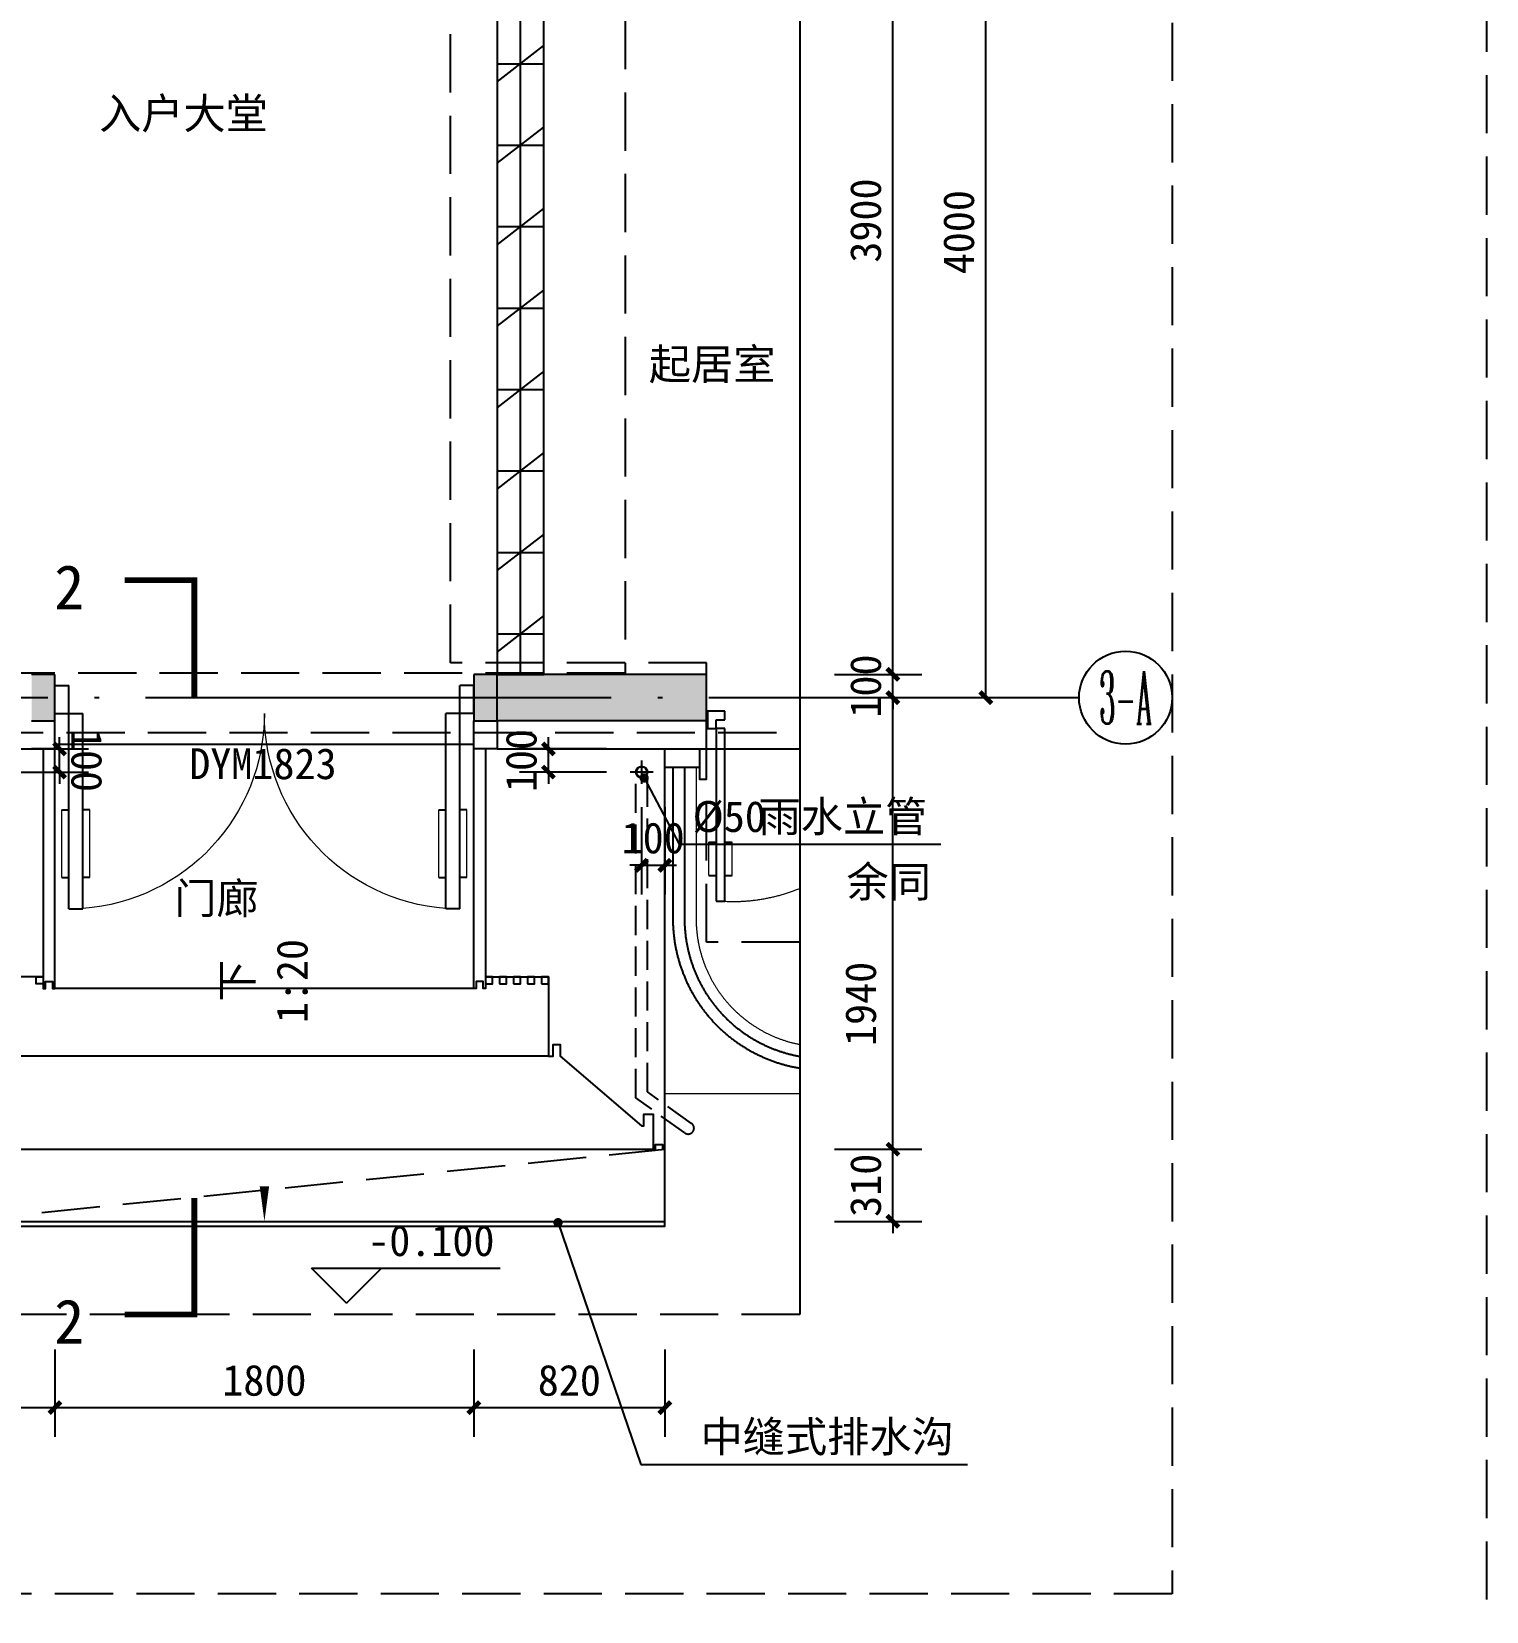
# Model space of a CAD drawing. Extents: x -10817 to 167545, y 26551 to 157048.
# Drawn here: x 32050 to 38300, y 39900 to 46688 of the extents above; entities that cross this region are included whole.
import ezdxf
from ezdxf.enums import TextEntityAlignment as Align
from ezdxf.xclip import XClip

# ---------------------------------------------------------------- set-up
doc = ezdxf.new("R2010")
doc.units = 0
doc.header["$LTSCALE"] = 1000
doc.header["$MEASUREMENT"] = 0
doc.header["$XCLIPFRAME"] = 0
for name, pattern in [('3#楼首层线脚$0$DASH', [0.35, 0.25, -0.1]), ('DASH', [0.35, 0.25, -0.1]), ('DOTE', [2.42, 2, -0.2, 0.02, -0.2])]:
    doc.linetypes.add(name, pattern=pattern)
doc.layers.get('Defpoints').update_dxf_attribs({"color": 30, "linetype": 'DASH'})
for name, color, linetype in [('120-J-MC$0$A-DOOR', 51, 'Continuous'), ('120-J-MC$0$A-WALL-CONC', 9, 'Continuous'), ('120-J-MC$0$A-WALL-INSL', 241, 'Continuous'), ('120-墙体$0$120-墙体$0$A-COLU-CONC-HATC', 204, 'Continuous'), ('120-墙体$0$120-墙体$0$A-WALL-BLOK', 131, 'Continuous'), ('120-墙体$0$120-墙体$0$A-WALL-CONC', 9, 'Continuous'), ('120-墙体-首层$0$120-墙体-首层$0$A-COLU-CONC-HATC', 204, 'Continuous'), ('120-墙体-首层$0$A-WALL-BLOK', 131, 'Continuous'), ('125-核心筒-首层南入$0$A-COLU-CONC-HATC', 204, 'Continuous'), ('125-核心筒-首层南入$0$A-DOOR', 51, 'Continuous'), ('125-核心筒-首层南入$0$A-WALL-CONC', 9, 'Continuous'), ('125-核心筒-首层南入$0$A-WALL-INSL', 241, 'Continuous'), ('3#-夹层$0$A-ANNO-LEVL', 3, 'Continuous'), ('3#-夹层$0$A-ANNO-TEXT', 7, 'Continuous'), ('3#楼首层线脚$0$1#2#住宅楼 平面图$0$A-00-HX-113-wall-01Y$0$SUPF', 151, 'Continuous'), ('3#楼首层线脚$0$110-XJ-1F-1#$0$00-看线', 251, 'Continuous'), ('3#楼首层线脚$0$110-XJ-1F-1#$0$1#2#住宅楼 平面图$0$A-00-HX-113-wall-01Y$0$HRAL', 31, 'Continuous'), ('3#楼首层线脚$0$3#楼首层线脚$0$A-FLOR-STRS', 51, 'Continuous'), ('3#楼首层线脚$0$A-00-HX-113-wall-01Y$0$HRAL', 31, 'Continuous'), ('3#楼首层线脚$0$A-DRAN', 243, 'Continuous'), ('3#楼首层线脚$0$A-DRAN-SYMB', 243, 'Continuous'), ('3#楼首层线脚$0$A-FLOR-STRS', 51, 'Continuous'), ('3#楼首层线脚$0$bolibeiban剖', 4, 'Continuous'), ('A-ANNO-AXIS-CIRC', 3, 'Continuous'), ('A-ANNO-AXIS-TEXT', 7, 'Continuous'), ('A-ANNO-DIMS', 3, 'Continuous'), ('A-ANNO-DOTE', 10, 'DOTE'), ('A-ANNO-NOTE', 3, 'Continuous'), ('A-ANNO-SYMB', 3, 'Continuous'), ('A-ANNO-TEXT', 7, 'Continuous'), ('A-FLOR-UNDR', 177, 'Continuous'), ('AXIS_TEXT', 7, 'Continuous')]:
    doc.layers.add(name, color=color, linetype=linetype)
doc.layers.add('3#楼首层线脚$0$1#2#住宅楼 平面图$0$A-00-15-1#-PM-2F$0$00-装饰-看', color=46, linetype='Continuous', lineweight=5)
doc.layers.add('3#楼首层线脚$0$A-00-15-1#-PM-2F$0$00-装饰-看', color=46, linetype='Continuous', lineweight=5)
doc.styles.add('3#-夹层$0$_TCH_DIM', font='')
doc.styles.add('3#-夹层$0$Standard', font='')
doc.styles.add('_TCH_AXIS', font='COMPLEX', dxfattribs={"bigfont": 'GBCBIG'})
doc.styles.add('_TCH_DIM', font='')
doc.styles.add('_TCH_DIM_T3', font='')
doc.styles.add('_TCH_LABEL', font='')
doc.styles.add('COMPLEX', font='COMPLEX')
doc.styles.get("Standard").update_dxf_attribs({"font": ''})
doc.styles.get('3#-夹层$0$_TCH_DIM').set_extended_font_data('SimSun')
doc.styles.get('3#-夹层$0$Standard').set_extended_font_data('SimSun')
doc.styles.get('_TCH_DIM').set_extended_font_data('SimSun')
doc.styles.get('_TCH_DIM_T3').set_extended_font_data('SimSun')
doc.styles.get('_TCH_LABEL').set_extended_font_data('SimSun')
doc.styles.get('Standard').set_extended_font_data('SimSun')
doc.dimstyles.new('_TCH_ARCH&&50', dxfattribs={"dimtxt": 132.911392, "dimasz": 50, "dimexe": 125, "dimexo": 150, "dimgap": 50, "dimtad": 1, "dimdec": 0, "dimzin": 0, "dimdsep": 46, "dimtxsty": '_TCH_DIM_T3', "dimblk": 'ARCHTICK', "dimcen": 0.09, "dimclrt": 7, "dimazin": 2, "dimtfac": 1, "dimtdec": 0, "dimtix": 1, "dimtmove": 2, "dimatfit": 3, "dimfxl": 50, "dimtolj": 1, "dimtzin": 0, "dimarcsym": 0})

# ---------------------------------------------------------------- blocks, each defined once
blk = doc.blocks.new('120-J-MC$0$$DorLib2D$00000009')
for p, q in [((0.4129, 0.9053), (0.4129, 0.0807)), ((0.4541, 0.9053), (0.4129, 0.9053)), ((0.4541, 0.0807), (0.4541, 0.9053)), ((0.4129, 0.7822), (0.378, 0.7822)), ((0.489, 0.7822), (0.4541, 0.7822)), ((0.4129, 0.6235), (0.378, 0.6235)), ((0.489, 0.6235), (0.4541, 0.6235)), ((-0.4941, 0.0807), (-0.4529, 0.0807)), ((-0.4941, -0.0018), (-0.4941, 0.0807)), ((-0.4529, 0.0807), (-0.4529, 0.0395)), ((0.4129, 0.0807), (0.4541, 0.0807)), ((0.4953, 0.0807), (0.4541, 0.0807)), ((0.4541, 0.0807), (0.4541, 0.0395)), ((0.4953, -0.0018), (0.4953, 0.0807)), ((-0.4529, 0.0395), (-0.4117, 0.0395)), ((-0.4117, 0.0395), (-0.4117, -0.0018)), ((0.4541, 0.0395), (0.4129, 0.0395)), ((0.4129, 0.0395), (0.4129, -0.0018)), ((-0.4941, -0.0018), (-0.4941, -0.0018)), ((-0.4117, -0.0018), (-0.4941, -0.0018)), ((0.4129, -0.0018), (0.4953, -0.0018)), ((0.4953, -0.0018), (0.4953, -0.0018))]:
    blk.add_line(p, q)
at = {"lineweight": 13}
for p, q in [((0.378, 0.7822), (0.378, 0.6235)), ((0.489, 0.7822), (0.489, 0.6235))]:
    blk.add_line(p, q, dxfattribs=at)
blk.add_arc((0.3716, 0.0817), 0.8246, 87.13397, 180.07167, dxfattribs=at)
blk = doc.blocks.new('120-J-MC$0$$TCHSYS$WIN2D')
for p, q in [((-0.5, 0.5), (0.5, 0.5)), ((-0.5, 0.5), (-0.5, -0.5)), ((0.5, 0.5), (0.5, -0.5)), ((0.5, 0.1667), (-0.5, 0.1667)), ((0.5, -0.1667), (-0.5, -0.1667)), ((-0.5, -0.5), (0.5, -0.5))]:
    blk.add_line(p, q)
blk = doc.blocks.new('120-J-MC')
at = {"layer": '120-J-MC$0$A-DOOR'}
blk.add_line((-6150, -11320), (-5250, -11320), dxfattribs=at)
at = {"layer": '120-J-MC$0$A-WALL-CONC'}
for p, q in [((-6150, -11200), (-6150, -11000)), ((-3150, -11200), (-3150, -11000))]:
    blk.add_line(p, q, dxfattribs=at)
at = {"layer": '120-J-MC$0$A-WALL-INSL'}
for points in [[(-7050, -11200), (-7050, -11320), (-6150, -11320), (-6150, -11200)], [(-2430, -11820), (-2550, -11820), (-2550, -11320), (-3150, -11320), (-3150, -11200)]]:
    blk.add_lwpolyline(points, dxfattribs=at)
at = {"layer": '120-J-MC$0$A-DOOR', "zscale": 320}
for name, p, xscale, yscale in [('120-J-MC$0$$TCHSYS$WIN2D', (-4200, -11160), 2100.000000000513, 320), ('120-J-MC$0$$DorLib2D$00000009', (-5700, -11160), -900, -900)]:
    blk.add_blockref(name, p, dxfattribs=dict(at, xscale=xscale, yscale=yscale))
blk = doc.blocks.new('120-J-MC-首层')
at = {"layer": 'Defpoints'}
blk.add_lwpolyline([(-6150, -10950), (-7250, -10950), (-7250, 250), (750, 250), (750, -12150), (-6150, -12150)], close=True, dxfattribs=at)
ref = blk.add_blockref('120-J-MC', (0, 0))
XClip(ref).set_block_clipping_path([(-6170.8192622978, -10950), (-7249.9951632023, -10950), (-7249.9951632023, 250), (750, 250), (750, -12150), (-6170.8192622978, -12150)])
blk = doc.blocks.new('120-墙体')
at = {"layer": '120-墙体$0$120-墙体$0$A-COLU-CONC-HATC'}
for points in [[(-6600, -11200), (-6600, -11000), (-7050, -11000), (-7050, -11200)], [(-6150, -11000), (-6600, -11000), (-6600, -11200), (-6150, -11200)], [(-2650, -11066.7), (-2750, -11000), (-3150, -11000), (-3150, -11200), (-2650, -11200)]]:
    blk.add_hatch(color=256, dxfattribs=at).paths.add_polyline_path(points)
at = {"layer": '120-墙体$0$120-墙体$0$A-WALL-BLOK'}
for p, q in [((-6650, -7750), (-6650, -11000)), ((-6550, -11000), (-6550, -7750))]:
    blk.add_line(p, q, dxfattribs=at)
at = {"layer": '120-墙体$0$120-墙体$0$A-WALL-CONC'}
for p, q in [((-6600, -11000), (-7050, -11000)), ((-7050, -11200), (-7050, -11000)), ((-6150, -11000), (-6600, -11000)), ((-6150, -11200), (-6150, -11000)), ((-2750, -11000), (-3150, -11000)), ((-3150, -11200), (-3150, -11000)), ((-6600, -11200), (-7050, -11200)), ((-6150, -11200), (-6600, -11200)), ((-2650, -11200), (-3150, -11200))]:
    blk.add_line(p, q, dxfattribs=at)
blk = doc.blocks.new('120-墙体-首层')
at = {"layer": '120-墙体-首层$0$120-墙体-首层$0$A-COLU-CONC-HATC'}
h = blk.add_hatch(dxfattribs=at)
h.set_pattern_fill('空心砖', color=256, scale=100, style=0)
h.set_pattern_definition([(0, (0, 0), (0, 350), []), (37.875, (400, 0), (-169.615, 218.0767), []), (90, (400, 0), (-450, 3e-14), [])])
h.paths.add_polyline_path([(-6850, -11000), (-6850, -6900), (-7050, -6900), (-7050, -11000)])
at = {"layer": '120-墙体-首层$0$A-WALL-BLOK'}
for p, q in [((-7050, -6900), (-7050, -11000)), ((-6850, -11000), (-6850, -6900)), ((-7050, -11000), (-6850, -11000))]:
    blk.add_line(p, q, dxfattribs=at)
at = {"layer": 'Defpoints'}
blk.add_lwpolyline([(-9600, -10995), (-9600, -11250), (750, -11250), (750, -4850), (250, -4850), (250, 270), (-7850, 270), (-7850, -3350), (-6800, -3350), (-6800, -6400), (-6500, -6400), (-6500, -10995)], close=True, dxfattribs=at)
ref = blk.add_blockref('120-墙体', (0, 0))
XClip(ref).set_block_clipping_path([(-9600, -10995), (-9600, -11250), (750, -11250), (750, -4850), (250, -4850), (250, 270), (-7850, 270), (-7850, -3350), (-6800, -3350), (-6800, -6400), (-6500, -6400), (-6500, -10995)])
blk = doc.blocks.new('125-核心筒-首层南入$0$$DorLib2D$00000011')
for p, q in [((-0.4667, 0.4709), (-0.4667, -0.0625)), ((-0.4667, 0.4709), (-0.4333, 0.4709)), ((-0.4333, 0.4709), (-0.4333, 0.0042)), ((0.4333, 0.4709), (0.4333, 0.0042)), ((0.4667, 0.4709), (0.4333, 0.4709)), ((0.4667, 0.4709), (0.4667, -0.0625)), ((-0.4833, 0.3962), (-0.4667, 0.3962)), ((-0.4167, 0.3962), (-0.4333, 0.3962)), ((0.4167, 0.3962), (0.4333, 0.3962)), ((0.4833, 0.3962), (0.4667, 0.3962)), ((-0.4833, 0.2346), (-0.4667, 0.2346)), ((-0.4167, 0.2346), (-0.4333, 0.2346)), ((0.4167, 0.2346), (0.4333, 0.2346)), ((0.4833, 0.2346), (0.4667, 0.2346)), ((-0.5, 0.0042), (-0.4333, 0.0042)), ((-0.5, 0.0042), (-0.5, -0.0625)), ((0.5, 0.0042), (0.4333, 0.0042)), ((0.5, 0.0042), (0.5, -0.0625)), ((-0.5, -0.0625), (-0.4667, -0.0625)), ((0.5, -0.0625), (0.4667, -0.0625))]:
    blk.add_line(p, q)
at = {"lineweight": 13}
for p, q in [((-0.4833, 0.3962), (-0.4833, 0.2346)), ((-0.4167, 0.3962), (-0.4167, 0.2346)), ((0.4167, 0.3962), (0.4167, 0.2346)), ((0.4833, 0.3962), (0.4833, 0.2346))]:
    blk.add_line(p, q, dxfattribs=at)
for centre, start, end in [((-0.4667, 0.0042), 0, 85.904), ((0.4667, 0.0042), 94.096, 180)]:
    blk.add_arc(centre, 0.4667, start, end, dxfattribs=at)
blk = doc.blocks.new('125-核心筒-首层南入')
at = {"layer": '125-核心筒-首层南入$0$A-COLU-CONC-HATC'}
for points in [[(600, -4100), (700, -4100), (700, -3900), (600, -3900)], [(2600, -3900), (2500, -3900), (2500, -4100), (2600, -4100)]]:
    blk.add_hatch(color=256, dxfattribs=at).paths.add_polyline_path(points)
at = {"layer": '125-核心筒-首层南入$0$A-WALL-CONC'}
for p, q in [((700, -3900), (600, -3900)), ((700, -4100), (700, -3900)), ((2600, -3900), (2500, -3900)), ((2500, -3900), (2500, -4100)), ((600, -4100), (700, -4100)), ((2500, -4100), (2600, -4100))]:
    blk.add_line(p, q, dxfattribs=at)
at = {"layer": '125-核心筒-首层南入$0$A-WALL-INSL'}
for p, q in [((700, -4220), (700, -4100)), ((2500, -4220), (2500, -4100)), ((700, -4220), (600, -4220)), ((2600, -4220), (2500, -4220))]:
    blk.add_line(p, q, dxfattribs=at)
blk.add_lwpolyline([(2600, -4100), (2600, -4220), (3500, -4220)], dxfattribs=at)
at = {"layer": '125-核心筒-首层南入$0$A-DOOR', "xscale": -1800, "yscale": 1800, "zscale": 320, "rotation": 180}
blk.add_blockref('125-核心筒-首层南入$0$$DorLib2D$00000011', (1600, -4060), dxfattribs=at)
blk = doc.blocks.new('3#楼首层线脚$0$A$C284C191B')
at = {"layer": '3#楼首层线脚$0$A-DRAN-SYMB'}
for p, q in [((-100, 0), (100, 0)), ((0, 100), (0, -100))]:
    blk.add_line(p, q, dxfattribs=at)
for radius in [50, 45]:
    blk.add_circle((0, 0), radius, dxfattribs=at)
blk = doc.blocks.new('3#楼首层线脚')
at = {"layer": '3#楼首层线脚$0$1#2#住宅楼 平面图$0$A-00-15-1#-PM-2F$0$00-装饰-看'}
blk.add_lwpolyline([(3455, -4300), (3454.9, -4949.9, 0.414245), (4004.9, -5500), (5077.5, -5500)], format="xyb", dxfattribs=at)
at = {"layer": '3#楼首层线脚$0$1#2#住宅楼 平面图$0$A-00-HX-113-wall-01Y$0$SUPF'}
for points in [[(3355, -4300), (3354.9, -4949.9, 0.414243), (4004.9, -5600), (5077.5, -5600)], [(3405, -4300), (3404.9, -4949.9, 0.414245), (4004.9, -5550), (5077.5, -5550)]]:
    blk.add_lwpolyline(points, format="xyb", dxfattribs=at)
at = {"layer": '3#楼首层线脚$0$110-XJ-1F-1#$0$00-看线'}
for points in [[(2500.5, -5250), (699.5, -5250)], [(2820.4, -5540), (379.6, -5540)], [(-70.4, -5940), (3270.4, -5940)]]:
    blk.add_lwpolyline(points, dxfattribs=at)
at = {"layer": '3#楼首层线脚$0$110-XJ-1F-1#$0$1#2#住宅楼 平面图$0$A-00-HX-113-wall-01Y$0$HRAL'}
for points in [[(649.6, -4220), (649.6, -5250), (659.6, -5250), (659.6, -5220), (689.5, -5220), (689.5, -5250), (699.5, -5250), (699.5, -4220)], [(2550.4, -4220), (2550.4, -5250), (2540.4, -5250), (2540.4, -5220), (2510.5, -5220), (2510.5, -5250), (2500.5, -5250), (2500.5, -4220)], [(2820.4, -5200), (2820.4, -5540), (2840.4, -5540), (2840.4, -5490), (2870.4, -5490), (2870.4, -5540), (3220.4, -5840), (3230.4, -5840), (3230.4, -5790), (3270.4, -5790), (3270.4, -5940), (3280.4, -5940), (3280.4, -5920), (3310.4, -5920), (3310.4, -5940), (3320.4, -5940), (3320.4, -4220)], [(649.6, -5200), (379.6, -5200)], [(2550.4, -5200), (2820.4, -5200)]]:
    blk.add_lwpolyline(points, dxfattribs=at)
for points in [[(649.6, -5230), (619.6, -5230), (619.6, -5200), (649.6, -5200)], [(2550.4, -5230), (2580.4, -5230), (2580.4, -5200), (2550.4, -5200)], [(2610.4, -5230), (2640.4, -5230), (2640.4, -5200), (2610.4, -5200)], [(2670.4, -5230), (2700.4, -5230), (2700.4, -5200), (2670.4, -5200)], [(2730.4, -5230), (2760.4, -5230), (2760.4, -5200), (2730.4, -5200)], [(2790.4, -5230), (2820.4, -5230), (2820.4, -5200), (2790.4, -5200)]]:
    blk.add_lwpolyline(points, close=True, dxfattribs=at)
at = {"layer": '3#楼首层线脚$0$3#楼首层线脚$0$A-FLOR-STRS'}
for points in [[(-120.4, -5940), (-120.4, -6250.1), (3320.4, -6250.1), (3320.4, -5940)], [(-120.4, -6250.1), (-120.4, -6270.1), (3320.4, -6270.1), (3320.4, -6250.1)]]:
    blk.add_lwpolyline(points, dxfattribs=at)
at = {"layer": '3#楼首层线脚$0$A-00-15-1#-PM-2F$0$00-装饰-看', "linetype": 'ByBlock'}
blk.add_lwpolyline([(3320.4, -5350), (3320.4, -5700), (10450.6, -5700)], dxfattribs=at)
at = {"layer": '3#楼首层线脚$0$A-00-HX-113-wall-01Y$0$HRAL'}
blk.add_lwpolyline([(3470, -4220), (3470, -4350), (3500, -4350), (3500, -4220)], dxfattribs=at)
at = {"layer": '3#楼首层线脚$0$A-DRAN', "linetype": '3#楼首层线脚$0$DASH', "ltscale": 0.5}
for points in [[(3406.4, -5870.2), (3195.9, -5719.8), (3195.9, -4319.8)], [(3435.4, -5829.5), (3245.9, -5694.1), (3245.9, -4319.8)]]:
    blk.add_lwpolyline(points, dxfattribs=at)
blk.add_arc((3420.9, -5849.8), 25, 234.46771, 54.46771, dxfattribs=at)
at = {"layer": '3#楼首层线脚$0$A-FLOR-STRS'}
blk.add_lwpolyline([(700, -4200), (2500, -4200)], dxfattribs=at)
at = {"layer": '3#楼首层线脚$0$bolibeiban剖'}
blk.add_lwpolyline([(3470, -4220), (3470, -4300), (3320.4, -4300)], dxfattribs=at)
at = {"xscale": 0.5000000000000002, "yscale": 0.5000000000000002, "zscale": 0.5000000000000002, "rotation": 270}
blk.add_blockref('3#楼首层线脚$0$A$C284C191B', (3220.9, -4319.6), dxfattribs=at)
blk = doc.blocks.new('_ArchTick')
at = {"color": 0, "linetype": 'ByBlock', "const_width": 0.4}
blk.add_lwpolyline([(-0.5, -0.5), (0.5, 0.5)], dxfattribs=at)
blk = doc.blocks.new('*D523')
at = {"layer": 'A-ANNO-DIMS', "color": 0, "lineweight": -2, "transparency": 16777216}
for p, q in [((34670.4, 43356.3), (34670.4, 42981.3)), ((34770.4, 43356.3), (34770.4, 42981.3)), ((34670.4, 43106.3), (34620.4, 43106.3)), ((34670.4, 43106.3), (34770.4, 43106.3)), ((34770.4, 43106.3), (34820.4, 43106.3))]:
    blk.add_line(p, q, dxfattribs=at)
at = {"layer": 'Defpoints', "color": 0, "transparency": 16777216}
for p in [(34670.4, 43506.3), (34770.4, 43506.3), (34770.4, 43106.3)]:
    blk.add_point(p, dxfattribs=at)
at = {"layer": 'A-ANNO-DIMS', "color": 0, "lineweight": -2, "transparency": 16777216, "xscale": 50, "yscale": 50, "zscale": 50}
blk.add_blockref('_ArchTick', (34670.4, 43106.3), dxfattribs=at)
at = {"layer": 'A-ANNO-DIMS', "color": 0, "lineweight": -2, "transparency": 16777216, "xscale": 50, "yscale": 50, "zscale": 50, "rotation": 180}
blk.add_blockref('_ArchTick', (34770.4, 43106.3), dxfattribs=at)
at = {"layer": 'A-ANNO-DIMS', "color": 7, "transparency": 16777216, "insert": (34720.4, 43222.8), "char_height": 132.91, "attachment_point": 5, "style": '_TCH_DIM_T3'}
blk.add_mtext('\\A1;100', dxfattribs=at)
blk = doc.blocks.new('*D537')
at = {"layer": 'A-ANNO-DIMS', "color": 0, "lineweight": -2, "transparency": 16777216}
for p, q in [((34270.4, 43606.3), (34270.4, 43656.3)), ((34520.4, 43606.3), (34145.4, 43606.3)), ((34270.4, 43506.3), (34270.4, 43606.3)), ((34520.4, 43506.3), (34145.4, 43506.3)), ((34270.4, 43506.3), (34270.4, 43456.3))]:
    blk.add_line(p, q, dxfattribs=at)
at = {"layer": 'Defpoints', "color": 0, "transparency": 16777216}
for p in [(34270.4, 43606.3), (34670.4, 43606.3), (34670.4, 43506.3)]:
    blk.add_point(p, dxfattribs=at)
at = {"layer": 'A-ANNO-DIMS', "color": 0, "lineweight": -2, "transparency": 16777216, "xscale": 50, "yscale": 50, "zscale": 50}
for p, rotation in [((34270.4, 43606.3), 270), ((34270.4, 43506.3), 90)]:
    blk.add_blockref('_ArchTick', p, dxfattribs=dict(at, rotation=rotation))
at = {"layer": 'A-ANNO-DIMS', "color": 7, "transparency": 16777216, "insert": (34154, 43556.3), "char_height": 132.91, "attachment_point": 5, "rotation": 90, "style": '_TCH_DIM_T3'}
blk.add_mtext('\\A1;100', dxfattribs=at)
blk = doc.blocks.new('*D538')
at = {"layer": 'A-ANNO-DIMS', "color": 0, "lineweight": -2, "transparency": 16777216}
for p, q in [((32170, 43606.4), (32170, 43656.4)), ((31920, 43606.3), (32295, 43606.4)), ((32170, 43506.3), (32170, 43606.4)), ((31920, 43506.2), (32295, 43506.4)), ((32170, 43506.3), (32170, 43456.3))]:
    blk.add_line(p, q, dxfattribs=at)
at = {"layer": 'Defpoints', "color": 0, "transparency": 16777216}
for p in [(31770, 43606.2), (32170, 43606.4), (31770, 43506.2)]:
    blk.add_point(p, dxfattribs=at)
at = {"layer": 'A-ANNO-DIMS', "color": 0, "lineweight": -2, "transparency": 16777216, "xscale": 50, "yscale": 50, "zscale": 50}
for p, rotation in [((32170, 43606.4), 270.0199208712252), ((32170, 43506.3), 90.01992087122517)]:
    blk.add_blockref('_ArchTick', p, dxfattribs=dict(at, rotation=rotation))
at = {"layer": 'A-ANNO-DIMS', "color": 7, "transparency": 16777216, "insert": (32286.4, 43556.4), "char_height": 132.91, "attachment_point": 5, "rotation": 270.01992, "style": '_TCH_DIM_T3'}
blk.add_mtext('\\A1;100', dxfattribs=at)
blk = doc.blocks.new('*D1568')
at = {"layer": 'A-ANNO-DIMS', "color": 0, "lineweight": -2, "transparency": 16777216}
for p, q in [((33950, 41026.2), (33950, 40651.2)), ((34770.4, 41026.2), (34770.4, 40651.2)), ((33950, 40776.2), (34770.4, 40776.2))]:
    blk.add_line(p, q, dxfattribs=at)
at = {"layer": 'Defpoints', "color": 0, "transparency": 16777216}
for p in [(33950, 41176.2), (34770.4, 41176.2), (34770.4, 40776.2)]:
    blk.add_point(p, dxfattribs=at)
at = {"layer": 'A-ANNO-DIMS', "color": 0, "lineweight": -2, "transparency": 16777216, "xscale": 50, "yscale": 50, "zscale": 50, "rotation": 180}
blk.add_blockref('_ArchTick', (33950, 40776.2), dxfattribs=at)
at = {"layer": 'A-ANNO-DIMS', "color": 0, "lineweight": -2, "transparency": 16777216, "xscale": 50, "yscale": 50, "zscale": 50}
blk.add_blockref('_ArchTick', (34770.4, 40776.2), dxfattribs=at)
at = {"layer": 'A-ANNO-DIMS', "color": 7, "transparency": 16777216, "insert": (34360.2, 40892.6), "char_height": 132.91, "attachment_point": 5, "style": '_TCH_DIM_T3'}
blk.add_mtext('\\A1;820', dxfattribs=at)
blk = doc.blocks.new('*D1569')
at = {"layer": 'A-ANNO-DIMS', "color": 0, "lineweight": -2, "transparency": 16777216}
for p, q in [((32150, 41026.2), (32150, 40651.2)), ((33950, 41026.2), (33950, 40651.2)), ((32150, 40776.2), (33950, 40776.2))]:
    blk.add_line(p, q, dxfattribs=at)
at = {"layer": 'Defpoints', "color": 0, "transparency": 16777216}
for p in [(32150, 41176.2), (33950, 41176.2), (33950, 40776.2)]:
    blk.add_point(p, dxfattribs=at)
at = {"layer": 'A-ANNO-DIMS', "color": 0, "lineweight": -2, "transparency": 16777216, "xscale": 50, "yscale": 50, "zscale": 50, "rotation": 180}
blk.add_blockref('_ArchTick', (32150, 40776.2), dxfattribs=at)
at = {"layer": 'A-ANNO-DIMS', "color": 0, "lineweight": -2, "transparency": 16777216, "xscale": 50, "yscale": 50, "zscale": 50}
blk.add_blockref('_ArchTick', (33950, 40776.2), dxfattribs=at)
at = {"layer": 'A-ANNO-DIMS', "color": 7, "transparency": 16777216, "insert": (33050, 40892.6), "char_height": 132.91, "attachment_point": 5, "style": '_TCH_DIM_T3'}
blk.add_mtext('\\A1;1800', dxfattribs=at)
blk = doc.blocks.new('*D1570')
at = {"layer": 'A-ANNO-DIMS', "color": 0, "lineweight": -2, "transparency": 16777216}
for p, q in [((31450, 41026.2), (31450, 40651.2)), ((32150, 41026.2), (32150, 40651.2)), ((31450, 40776.2), (32150, 40776.2))]:
    blk.add_line(p, q, dxfattribs=at)
at = {"layer": 'Defpoints', "color": 0, "transparency": 16777216}
for p in [(31450, 41176.2), (32150, 41176.2), (32150, 40776.2)]:
    blk.add_point(p, dxfattribs=at)
at = {"layer": 'A-ANNO-DIMS', "color": 0, "lineweight": -2, "transparency": 16777216, "xscale": 50, "yscale": 50, "zscale": 50, "rotation": 180}
blk.add_blockref('_ArchTick', (31450, 40776.2), dxfattribs=at)
at = {"layer": 'A-ANNO-DIMS', "color": 0, "lineweight": -2, "transparency": 16777216, "xscale": 50, "yscale": 50, "zscale": 50}
blk.add_blockref('_ArchTick', (32150, 40776.2), dxfattribs=at)
at = {"layer": 'A-ANNO-DIMS', "color": 7, "transparency": 16777216, "insert": (31800, 40892.6), "char_height": 132.91, "attachment_point": 5, "style": '_TCH_DIM_T3'}
blk.add_mtext('\\A1;700', dxfattribs=at)
blk = doc.blocks.new('*D1572')
at = {"layer": 'A-ANNO-DIMS', "color": 0, "lineweight": -2, "transparency": 16777216}
for p, q in [((35500, 41886.3), (35875, 41886.3)), ((35750, 41886.3), (35750, 41936.3)), ((35750, 41576.2), (35750, 41886.3)), ((35500, 41576.2), (35875, 41576.2)), ((35750, 41576.2), (35750, 41526.2))]:
    blk.add_line(p, q, dxfattribs=at)
at = {"layer": 'Defpoints', "color": 0, "transparency": 16777216}
for p in [(35350, 41886.3), (35750, 41886.3), (35350, 41576.2)]:
    blk.add_point(p, dxfattribs=at)
at = {"layer": 'A-ANNO-DIMS', "color": 0, "lineweight": -2, "transparency": 16777216, "xscale": 50, "yscale": 50, "zscale": 50}
for p, rotation in [((35750, 41886.3), 270), ((35750, 41576.2), 90)]:
    blk.add_blockref('_ArchTick', p, dxfattribs=dict(at, rotation=rotation))
at = {"layer": 'A-ANNO-DIMS', "color": 7, "transparency": 16777216, "insert": (35633.6, 41731.2), "char_height": 132.91, "attachment_point": 5, "rotation": 90, "style": '_TCH_DIM_T3'}
blk.add_mtext('\\A1;310', dxfattribs=at)
blk = doc.blocks.new('*D1573')
at = {"layer": 'A-ANNO-DIMS', "color": 0, "lineweight": -2, "transparency": 16777216}
for p, q in [((35500, 43826.3), (35875, 43826.3)), ((35750, 41886.3), (35750, 43826.3)), ((35500, 41886.3), (35875, 41886.3))]:
    blk.add_line(p, q, dxfattribs=at)
at = {"layer": 'Defpoints', "color": 0, "transparency": 16777216}
for p in [(35350, 43826.3), (35750, 43826.3), (35350, 41886.3)]:
    blk.add_point(p, dxfattribs=at)
at = {"layer": 'A-ANNO-DIMS', "color": 0, "lineweight": -2, "transparency": 16777216, "xscale": 50, "yscale": 50, "zscale": 50}
for p, rotation in [((35750, 43826.3), 90), ((35750, 41886.3), 270)]:
    blk.add_blockref('_ArchTick', p, dxfattribs=dict(at, rotation=rotation))
at = {"layer": 'A-ANNO-DIMS', "color": 7, "transparency": 16777216, "insert": (35612.5, 42510.6), "char_height": 132.91, "attachment_point": 5, "rotation": 90, "style": '_TCH_DIM_T3'}
blk.add_mtext('\\A1;1940', dxfattribs=at)
blk = doc.blocks.new('*D1574')
at = {"layer": 'A-ANNO-DIMS', "color": 0, "lineweight": -2, "transparency": 16777216}
for p, q in [((35500, 43926.3), (35875, 43926.3)), ((35750, 43926.3), (35750, 43976.3)), ((35750, 43826.3), (35750, 43926.3)), ((35500, 43826.3), (35875, 43826.3)), ((35750, 43826.3), (35750, 43776.3))]:
    blk.add_line(p, q, dxfattribs=at)
at = {"layer": 'Defpoints', "color": 0, "transparency": 16777216}
for p in [(35350, 43926.3), (35750, 43926.3), (35350, 43826.3)]:
    blk.add_point(p, dxfattribs=at)
at = {"layer": 'A-ANNO-DIMS', "color": 0, "lineweight": -2, "transparency": 16777216, "xscale": 50, "yscale": 50, "zscale": 50}
for p, rotation in [((35750, 43926.3), 270), ((35750, 43826.3), 90)]:
    blk.add_blockref('_ArchTick', p, dxfattribs=dict(at, rotation=rotation))
at = {"layer": 'A-ANNO-DIMS', "color": 7, "transparency": 16777216, "insert": (35633.6, 43876.3), "char_height": 132.91, "attachment_point": 5, "rotation": 90, "style": '_TCH_DIM_T3'}
blk.add_mtext('\\A1;100', dxfattribs=at)
blk = doc.blocks.new('*D1575')
at = {"layer": 'A-ANNO-DIMS', "color": 0, "lineweight": -2, "transparency": 16777216}
for p, q in [((35500, 47826.3), (35875, 47826.3)), ((35750, 43926.3), (35750, 47826.3)), ((35500, 43926.3), (35875, 43926.3))]:
    blk.add_line(p, q, dxfattribs=at)
at = {"layer": 'Defpoints', "color": 0, "transparency": 16777216}
for p in [(35350, 47826.3), (35750, 47826.3), (35350, 43926.3)]:
    blk.add_point(p, dxfattribs=at)
at = {"layer": 'A-ANNO-DIMS', "color": 0, "lineweight": -2, "transparency": 16777216, "xscale": 50, "yscale": 50, "zscale": 50}
for p, rotation in [((35750, 47826.3), 90), ((35750, 43926.3), 270)]:
    blk.add_blockref('_ArchTick', p, dxfattribs=dict(at, rotation=rotation))
at = {"layer": 'A-ANNO-DIMS', "color": 7, "transparency": 16777216, "insert": (35633.6, 45876.3), "char_height": 132.91, "attachment_point": 5, "rotation": 90, "style": '_TCH_DIM_T3'}
blk.add_mtext('\\A1;3900', dxfattribs=at)
blk = doc.blocks.new('*D1593')
at = {"layer": 'A-ANNO-DIMS', "color": 0, "lineweight": -2, "transparency": 16777216}
for p, q in [((35900, 47826.3), (36275, 47826.3)), ((36150, 43826.3), (36150, 47826.3)), ((35900, 43826.3), (36275, 43826.3))]:
    blk.add_line(p, q, dxfattribs=at)
at = {"layer": 'Defpoints', "color": 0, "transparency": 16777216}
for p in [(35750, 47826.3), (36150, 47826.3), (35750, 43826.3)]:
    blk.add_point(p, dxfattribs=at)
at = {"layer": 'A-ANNO-DIMS', "color": 0, "lineweight": -2, "transparency": 16777216, "xscale": 50, "yscale": 50, "zscale": 50}
for p, rotation in [((36150, 47826.3), 90), ((36150, 43826.3), 270)]:
    blk.add_blockref('_ArchTick', p, dxfattribs=dict(at, rotation=rotation))
at = {"layer": 'A-ANNO-DIMS', "color": 7, "transparency": 16777216, "insert": (36033.6, 45826.3), "char_height": 132.91, "attachment_point": 5, "rotation": 90, "style": '_TCH_DIM_T3'}
blk.add_mtext('\\A1;4000', dxfattribs=at)
blk = doc.blocks.new('_AXISO')
blk.add_circle((0, 0), 0.5)
at = {"layer": 'AXIS_TEXT', "style": 'COMPLEX', "width": 1.041667}
blk.add_attdef('A', text='', height=0.56, dxfattribs=at).set_placement((-0.25, -0.28), (0.25, -0.28), align=Align.FIT)

msp = doc.modelspace()

# ---------------------------------------------------------------- linework, layer by layer
at = {"layer": '3#-夹层$0$A-ANNO-LEVL'}
for p, q in [((33402.6, 41224.7), (33252.6, 41374.7)), ((33252.6, 41374.7), (34062.7, 41374.7)), ((33402.6, 41224.7), (33552.6, 41374.7))]:
    msp.add_line(p, q, dxfattribs=at)
at = {"layer": 'A-ANNO-AXIS-CIRC'}
msp.add_line((35350, 43826.3), (36550, 43826.3), dxfattribs=at)
at = {"layer": 'A-ANNO-DOTE'}
msp.add_lwpolyline([(27700, 43826.3), (36550, 43826.3)], dxfattribs=at)
at = {"layer": 'A-ANNO-NOTE'}
for p, q in [((34681.6, 43481.5), (34832.5, 43196.8)), ((34832.5, 43196.8), (35956.5, 43196.8)), ((34311.7, 41570.6), (34666.8, 40532.3)), ((34666.8, 40532.3), (36070.7, 40532.3))]:
    msp.add_line(p, q, dxfattribs=at)
at = {"layer": 'A-ANNO-NOTE', "const_width": 20}
for points in [[(34676.9, 43490.3, 1), (34686.3, 43472.6, 1)], [(34308.4, 41580.1, 1), (34314.9, 41561.2, 1)]]:
    msp.add_lwpolyline(points, format="xyb", close=True, dxfattribs=at)
at = {"layer": 'A-ANNO-SYMB'}
msp.add_lwpolyline([(35350, 61226.3), (35350, 51257.5), (35455, 51219.3), (35245, 51182.2), (35350, 51145), (35350, 41176.2)], dxfattribs=at)
at = {"layer": 'A-ANNO-SYMB', "const_width": 25}
for points in [[(32449.4, 44331.3), (32749.4, 44331.3), (32749.4, 43831.3)], [(32749.4, 41676.2), (32749.4, 41176.2), (32449.4, 41176.2)]]:
    msp.add_lwpolyline(points, dxfattribs=at)
at = {"layer": 'A-ANNO-SYMB'}
msp.add_lwpolyline([(33050, 43626.3, 0, 0, 0), (33050.2, 41576.2, 0, 40, 0), (33050.2, 41726.2, 0, 0, 0)], format="xyseb", dxfattribs=at)
at = {"layer": 'A-FLOR-UNDR', "linetype": 'DASH'}
msp.add_lwpolyline([(21647.9, 40552.5), (34770.4, 41886.3)], dxfattribs=at)
at = {"layer": 'Defpoints'}
for points in [[(1250, 65751.2), (38300, 65751.2), (38300, 37051.2), (1250, 37051.2)], [(27300, 62826.3), (36950, 62826.3), (36950, 39976.2), (27300, 39976.2)], [(28900, 61226.3), (35350, 61226.3), (35350, 41176.2), (28900, 41176.2)]]:
    msp.add_lwpolyline(points, close=True, dxfattribs=at)

# ---------------------------------------------------------------- block references
ref = msp.add_blockref('125-核心筒-首层南入', (31450, 47826.3))
XClip(ref).set_block_clipping_path([(-2550.0013559441, -6650.1452511974), (3900.0557166992, 13400.0000000014)])
ref = msp.add_blockref('3#楼首层线脚', (31450, 47826.3))
XClip(ref).set_block_clipping_path([(-2550.0013559441, -6650.1452511974), (3900.0557166992, 13400.0000000014)])
ref = msp.add_blockref('120-墙体-首层', (41100, 54926.3))
XClip(ref).set_block_clipping_path([(-12200.0013559441, -13750.1452511974), (-5749.9442833008, 6300.0000000014)])
ref = msp.add_blockref('120-J-MC-首层', (41100, 54926.3))
XClip(ref).set_block_clipping_path([(-12150.0013559441, -13750.1452511974), (-5749.9442833008, 6300.0000000014)])
at = {"layer": 'A-ANNO-AXIS-CIRC'}
ref = msp.add_blockref('_AXISO', (36750, 43826.3), dxfattribs=dict(at, xscale=400, yscale=400, zscale=400))
ref.add_attrib('A', '3-A', dxfattribs={"layer": 'A-ANNO-AXIS-TEXT', "height": 226.27, "style": '_TCH_AXIS', "width": 0.318182}).set_placement((36636.9, 43713.2), (36863.2, 43713.2), align=Align.FIT)

# ---------------------------------------------------------------- texts
at = {"layer": '3#-夹层$0$A-ANNO-TEXT', "style": '3#-夹层$0$Standard'}
for s, p in [('入户大堂', (32340, 46269.9)), ('起居室', (34701.9, 45192.7)), ('门廊', (32662.8, 42897.8))]:
    msp.add_text(s, height=132.91, dxfattribs=at).set_placement(p)
at = {"layer": '3#-夹层$0$A-ANNO-TEXT', "color": 7, "style": '3#-夹层$0$_TCH_DIM'}
msp.add_text('-0.100', height=132.91, dxfattribs=at).set_placement((33496.1, 41427.2))
at = {"layer": 'A-ANNO-TEXT', "color": 7}
for s, height, style, p in [('2', 189.9, '_TCH_LABEL', (32147.1, 44206.3)), ('%%c50', 132.91, '_TCH_DIM', (34889.5, 43249.3)), ('雨水立管', 132.91, '_TCH_DIM', (35173, 43249.3)), ('余同', 132.91, '_TCH_DIM', (35551.1, 42969.3)), ('2', 189.9, '_TCH_LABEL', (32147.1, 41051.2)), ('中缝式排水沟', 132.91, '_TCH_DIM', (34923.9, 40584.8))]:
    msp.add_text(s, height=height, dxfattribs=dict(at, style=style)).set_placement(p)
at = {"layer": 'A-ANNO-TEXT', "color": 2}
msp.add_text('DYM1823', height=132.91, dxfattribs=at).set_placement((32727.3, 43476.3))
at = {"layer": 'A-ANNO-TEXT', "color": 7, "style": '_TCH_DIM'}
for s, height, p in [('1:20', 132.91, (33235.5, 42427.7)), ('下', 132.9, (32997.6, 42519.6))]:
    msp.add_text(s, height=height, rotation=90.00708, dxfattribs=at).set_placement(p)

# ---------------------------------------------------------------- dimensions: what is measured, and where the dimension line sits
at = {"layer": 'A-ANNO-DIMS'}
for p1, p2, distance, picture, middle in [((35350, 43926.3), (35350, 47826.3), -400, '*D1575', (35633.6, 45876.3)), ((35750, 43826.3), (35750, 47826.3), -400, '*D1593', (36033.6, 45826.3)), ((35350, 43826.3), (35350, 43926.3), -400, '*D1574', (35633.6, 43876.3)), ((31770, 43506.2), (31770, 43606.2), -400, '*D538', (32286.4, 43556.4)), ((34670.4, 43506.3), (34670.4, 43606.3), 400, '*D537', (34154, 43556.3)), ((34670.4, 43506.3), (34770.4, 43506.3), -400, '*D523', (34720.4, 43222.8)), ((35350, 41576.2), (35350, 41886.3), -400, '*D1572', (35633.6, 41731.2)), ((31450, 41176.2), (32150, 41176.2), -400, '*D1570', (31800, 40892.6)), ((32150, 41176.2), (33950, 41176.2), -400, '*D1569', (33050, 40892.6)), ((33950, 41176.2), (34770.4, 41176.2), -400, '*D1568', (34360.2, 40892.6))]:
    dim = msp.add_aligned_dim(p1=p1, p2=p2, distance=distance, dimstyle='_TCH_ARCH&&50', dxfattribs=at)
    dim.commit()
    dim.dimension.update_dxf_attribs({"geometry": picture, "text_midpoint": middle})
dim = msp.add_linear_dim(base=(35750, 43826.3), p1=(35350, 41886.3), p2=(35350, 43826.3), angle=90, dimstyle='_TCH_ARCH&&50', dxfattribs=at)
dim.commit()
dim.dimension.update_dxf_attribs({"geometry": '*D1573', "text_midpoint": (35612.5, 42510.6), "dimtype": 129})

doc.saveas('drawing.dxf')
